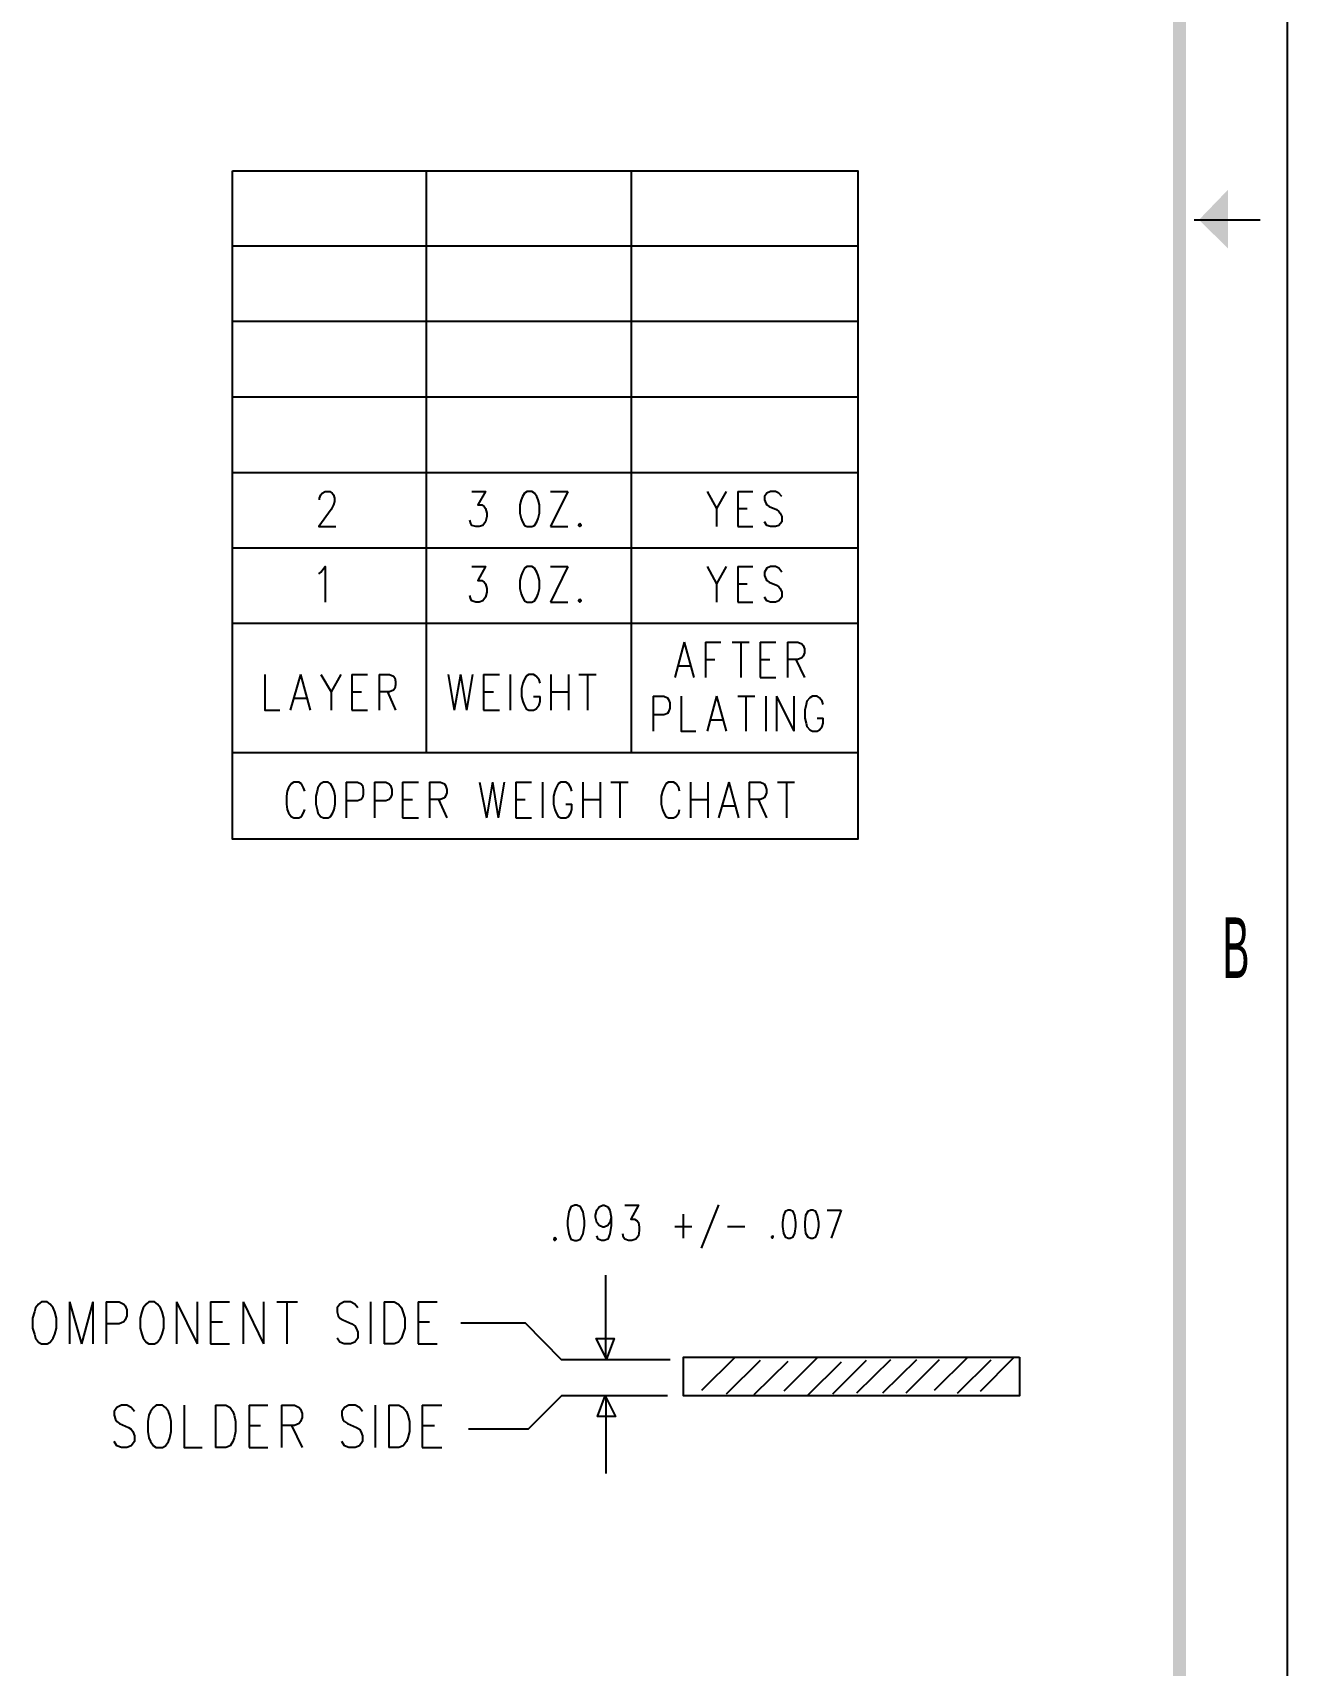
# Model space of a CAD drawing. Extents: x 0 to 19.9, y 0 to 15.
# Drawn here: x 16.991 to 19.9, y 4.194 to 7.979 of the extents above; entities that cross this region are included whole.
import ezdxf
from ezdxf.enums import TextEntityAlignment as Align

# ---------------------------------------------------------------- set-up
doc = ezdxf.new("R2010")
doc.units = 0
doc.header["$MEASUREMENT"] = 0
for name, color, linetype in [('10', 7, 'CONTINUOUS'), ('FORMAT', 3, 'CONTINUOUS'), ('OBJECT', 2, 'CONTINUOUS'), ('TITLE1', 6, 'CONTINUOUS')]:
    doc.layers.add(name, color=color, linetype=linetype)
doc.styles.add('ROMANS', font='romans.shx')
doc.styles.add('SM2', font='TXT', dxfattribs={"width": 0.5})

# ---------------------------------------------------------------- blocks, each defined once
blk = doc.blocks.new('CDWG')
at = {"layer": 'FORMAT'}
for p, q in [((19.9, 0), (19.9, 15)), ((19.8371, 7.5445), (19.6838, 7.5445))]:
    blk.add_line(p, q, dxfattribs=at)
blk.add_solid([(19.7625, 7.6151), (19.695, 7.5451), (19.7625, 7.4788)], dxfattribs=at)
blk.add_trace([(19.665, 14.765), (19.635, 14.735), (19.665, 0.235), (19.635, 0.265)], dxfattribs=at)
at = {"layer": 'FORMAT', "style": 'SM2', "width": 0.5}
blk.add_text('B', height=0.1403, dxfattribs=at).set_placement((19.7809, 5.7877), align=Align.CENTER)
at = {"layer": 'TITLE1', "style": 'ROMANS', "flags": 8}
for tag, height, p in [('XX', 0.15, (14.3777, 14.1253)), ('XX/XX', 0.075, (13.1243, 1.2636))]:
    blk.add_attdef(tag, text='', height=height, dxfattribs=at).set_placement(p, align=Align.CENTER)
at = {"layer": 'TITLE1', "style": 'ROMANS', "width": 0.707576, "flags": 8}
blk.add_attdef('XX/XX/XX', text='', height=0.15, dxfattribs=at).set_placement((18.0526, 14.1165), (18.8663, 14.1165), align=Align.FIT)
at = {"layer": 'TITLE1', "style": 'ROMANS'}
for tag, p, height in [('XX/XX/XX', (14.9197, 1.8925), 0.1), ('XXXXXXX', (13.5096, 1.8925), 0.1), ('XXXXXXX', (11.741, 0.8194), 0.1), ('XX-XXXXX-XXX', (16.5993, 0.5712), 0.1875), ('XXXXXX', (11.7396, 0.3322), 0.1), ('XXXXXXX', (13.5488, 0.3103), 0.125), ('X', (18.3817, 0.3037), 0.125)]:
    blk.add_attdef(tag, p, '', height=height, dxfattribs=at)
at = {"layer": 'TITLE1', "style": 'ROMANS', "flags": 8}
for tag, p, height in [('XXXXX', (12.0543, 1.5859), 0.075), ('XXX', (13.0516, 1.5859), 0.075), ('XX/XX/XX', (14.9197, 1.5287), 0.093), ('XXXXXXXX', (13.5096, 1.5287), 0.093), ('XXXXX', (12.0517, 1.4275), 0.075), ('XXX', (13.0572, 1.4345), 0.075), ('XXXXX', (12.0517, 1.2565), 0.075)]:
    blk.add_attdef(tag, p, '', height=height, dxfattribs=at)
at = {"layer": 'TITLE1', "style": 'ROMANS'}
for tag, height, p in [('XXXXXXXXXXXXXXXX', 0.1875, (17.9901, 1.3797)), ('XXXXXXXXXXXXXXXXXXXX', 0.1875, (17.7315, 1.0774)), ('XX', 0.1875, (19.2793, 0.5712)), ('XXXXX', 0.125, (16.4513, 0.3037)), ('X', 0.125, (18.8688, 0.3037))]:
    blk.add_attdef(tag, text='', height=height, dxfattribs=at).set_placement(p, align=Align.CENTER)

msp = doc.modelspace()

# ---------------------------------------------------------------- linework, layer by layer
at = {"layer": '10'}
for points in [[(17.4541, 7.6587), (18.9039, 7.6587), (18.9039, 6.1095), (17.4541, 6.1095), (17.4541, 7.6587)], [(17.9039, 6.3093), (17.9039, 7.6587)], [(18.3793, 6.3093), (18.3793, 7.6587)], [(18.9039, 7.4845), (17.4541, 7.4845)], [(18.9039, 7.3093), (17.4541, 7.3093)], [(18.9039, 7.1341), (17.4541, 7.1341)], [(18.9039, 6.9589), (17.4541, 6.9589)], [(17.656, 6.896), (17.656, 6.9), (17.659, 6.9078), (17.6619, 6.9118), (17.6688, 6.9157), (17.6796, 6.9157), (17.6855, 6.9118), (17.6885, 6.9078), (17.6905, 6.9), (17.6905, 6.8921), (17.6885, 6.8842), (17.6826, 6.8734), (17.654, 6.834), (17.6934, 6.834)], [(18.0094, 6.9157), (18.0409, 6.9157), (18.0231, 6.8842), (18.032, 6.8842), (18.0379, 6.8803), (18.0409, 6.8763), (18.0438, 6.8655), (18.0438, 6.8576), (18.0409, 6.8448), (18.0349, 6.837), (18.0261, 6.834), (18.0182, 6.834), (18.0094, 6.837), (18.0064, 6.8409), (18.0044, 6.8488)], [(18.1373, 6.9157), (18.1314, 6.9118), (18.1265, 6.9039), (18.1235, 6.896), (18.1206, 6.8842), (18.1206, 6.8655), (18.1235, 6.8527), (18.1265, 6.8448), (18.1314, 6.837), (18.1373, 6.834), (18.1481, 6.834), (18.154, 6.837), (18.1599, 6.8448), (18.1629, 6.8527), (18.1659, 6.8655), (18.1659, 6.8842), (18.1629, 6.896), (18.1599, 6.9039), (18.154, 6.9118), (18.1481, 6.9157), (18.1373, 6.9157)], [(18.2318, 6.9157), (18.1914, 6.834)], [(18.1914, 6.9157), (18.2318, 6.9157)], [(18.5546, 6.9157), (18.5763, 6.8763), (18.5763, 6.834)], [(18.5989, 6.9157), (18.5763, 6.8763)], [(18.6255, 6.9157), (18.6255, 6.834)], [(18.6255, 6.9157), (18.6609, 6.9157)], [(18.7279, 6.9039), (18.721, 6.9118), (18.7131, 6.9157), (18.7013, 6.9157), (18.6934, 6.9118), (18.6875, 6.9039), (18.6875, 6.896), (18.6905, 6.8882), (18.6934, 6.8842), (18.6983, 6.8803), (18.7151, 6.8734), (18.721, 6.8694), (18.7239, 6.8655), (18.7279, 6.8576), (18.7279, 6.8448), (18.721, 6.837), (18.7131, 6.834), (18.7013, 6.834), (18.6934, 6.837), (18.6875, 6.8448)], [(18.6255, 6.8763), (18.6472, 6.8763)], [(18.1914, 6.834), (18.2318, 6.834)], [(18.2594, 6.8409), (18.2564, 6.837), (18.2594, 6.834), (18.2623, 6.837), (18.2594, 6.8409)], [(18.6255, 6.834), (18.6609, 6.834)], [(18.9039, 6.7837), (17.4541, 6.7837)], [(17.654, 6.7248), (17.659, 6.7287), (17.6688, 6.7415), (17.6688, 6.6588)], [(18.0094, 6.7415), (18.0409, 6.7415), (18.0231, 6.709), (18.032, 6.709), (18.0379, 6.7051), (18.0409, 6.7011), (18.0438, 6.6903), (18.0438, 6.6824), (18.0409, 6.6706), (18.0349, 6.6618), (18.0261, 6.6588), (18.0182, 6.6588), (18.0094, 6.6618), (18.0064, 6.6657), (18.0044, 6.6746)], [(18.1373, 6.7415), (18.1314, 6.7376), (18.1265, 6.7287), (18.1235, 6.7208), (18.1206, 6.709), (18.1206, 6.6903), (18.1235, 6.6785), (18.1265, 6.6706), (18.1314, 6.6618), (18.1373, 6.6588), (18.1481, 6.6588), (18.154, 6.6618), (18.1599, 6.6706), (18.1629, 6.6785), (18.1659, 6.6903), (18.1659, 6.709), (18.1629, 6.7208), (18.1599, 6.7287), (18.154, 6.7376), (18.1481, 6.7415), (18.1373, 6.7415)], [(18.2318, 6.7415), (18.1914, 6.6588)], [(18.1914, 6.7415), (18.2318, 6.7415)], [(18.5546, 6.7415), (18.5763, 6.7011), (18.5763, 6.6588)], [(18.5989, 6.7415), (18.5763, 6.7011)], [(18.6255, 6.7415), (18.6255, 6.6588)], [(18.6255, 6.7415), (18.6609, 6.7415)], [(18.7279, 6.7287), (18.721, 6.7376), (18.7131, 6.7415), (18.7013, 6.7415), (18.6934, 6.7376), (18.6875, 6.7287), (18.6875, 6.7208), (18.6905, 6.713), (18.6934, 6.709), (18.6983, 6.7051), (18.7151, 6.6982), (18.721, 6.6943), (18.7239, 6.6903), (18.7279, 6.6824), (18.7279, 6.6706), (18.721, 6.6618), (18.7131, 6.6588), (18.7013, 6.6588), (18.6934, 6.6618), (18.6875, 6.6706)], [(18.6255, 6.7011), (18.6472, 6.7011)], [(18.2594, 6.6657), (18.2564, 6.6618), (18.2594, 6.6588), (18.2623, 6.6618), (18.2594, 6.6657)], [(18.1914, 6.6588), (18.2318, 6.6588)], [(18.6255, 6.6588), (18.6609, 6.6588)], [(18.9039, 6.6095), (17.4541, 6.6095)], [(18.5015, 6.5663), (18.4798, 6.4846)], [(18.5015, 6.5663), (18.5241, 6.4846)], [(18.5507, 6.5663), (18.5507, 6.4846)], [(18.5507, 6.5663), (18.5861, 6.5663)], [(18.6127, 6.5663), (18.6521, 6.5663)], [(18.6324, 6.5663), (18.6324, 6.4846)], [(18.6777, 6.5663), (18.6777, 6.4846)], [(18.6777, 6.5663), (18.7141, 6.5663)], [(18.7407, 6.5663), (18.7407, 6.4846)], [(18.7407, 6.5663), (18.7653, 6.5663), (18.7741, 6.5624), (18.7771, 6.5584), (18.78, 6.5506), (18.78, 6.5417), (18.7771, 6.5338), (18.7741, 6.5299), (18.7653, 6.5259), (18.7407, 6.5259)], [(18.4877, 6.5112), (18.5153, 6.5112)], [(18.5507, 6.5259), (18.5723, 6.5259)], [(18.6777, 6.5259), (18.7003, 6.5259)], [(18.7603, 6.5259), (18.78, 6.4846)], [(17.529, 6.4915), (17.529, 6.4088), (17.5635, 6.4088)], [(17.6117, 6.4915), (17.5881, 6.4088)], [(17.6117, 6.4915), (17.6344, 6.4088)], [(17.659, 6.4915), (17.6826, 6.4511), (17.6826, 6.4088)], [(17.7052, 6.4915), (17.6826, 6.4511)], [(17.7308, 6.4915), (17.7308, 6.4088)], [(17.7308, 6.4915), (17.7672, 6.4915)], [(17.7938, 6.4915), (17.7938, 6.4088)], [(17.7938, 6.4915), (17.8184, 6.4915), (17.8273, 6.4876), (17.8302, 6.4836), (17.8322, 6.4748), (17.8322, 6.4669), (17.8302, 6.459), (17.8273, 6.4551), (17.8184, 6.4511), (17.7938, 6.4511)], [(17.9542, 6.4915), (17.968, 6.4088)], [(17.9828, 6.4915), (17.968, 6.4088)], [(17.9828, 6.4915), (17.9966, 6.4088)], [(18.0103, 6.4915), (17.9966, 6.4088)], [(18.0359, 6.4915), (18.0359, 6.4088)], [(18.0359, 6.4915), (18.0733, 6.4915)], [(18.0979, 6.4915), (18.0979, 6.4088)], [(18.1678, 6.4708), (18.1649, 6.4787), (18.158, 6.4876), (18.1521, 6.4915), (18.1412, 6.4915), (18.1353, 6.4876), (18.1304, 6.4787), (18.1275, 6.4708), (18.1245, 6.459), (18.1245, 6.4403), (18.1275, 6.4285), (18.1304, 6.4206), (18.1353, 6.4118), (18.1412, 6.4088), (18.1521, 6.4088), (18.158, 6.4118), (18.1649, 6.4206), (18.1678, 6.4285), (18.1678, 6.4403)], [(18.1924, 6.4915), (18.1924, 6.4088)], [(18.2328, 6.4915), (18.2328, 6.4088)], [(18.2574, 6.4915), (18.2977, 6.4915)], [(18.2771, 6.4915), (18.2771, 6.4088)], [(18.6777, 6.4846), (18.7141, 6.4846)], [(17.597, 6.4364), (17.6255, 6.4364)], [(17.7308, 6.4511), (17.7534, 6.4511)], [(17.8135, 6.4511), (17.8322, 6.4088)], [(18.0359, 6.4511), (18.0596, 6.4511)], [(18.1521, 6.4403), (18.1678, 6.4403)], [(18.1924, 6.4511), (18.2328, 6.4511)], [(18.4296, 6.4413), (18.4296, 6.3596)], [(18.4296, 6.4413), (18.4542, 6.4413), (18.4631, 6.4374), (18.4651, 6.4334), (18.468, 6.4256), (18.468, 6.4128), (18.4651, 6.4049), (18.4631, 6.4009), (18.4542, 6.398), (18.4296, 6.398)], [(18.4946, 6.4413), (18.4946, 6.3596), (18.5281, 6.3596)], [(18.5763, 6.4413), (18.5546, 6.3596)], [(18.5763, 6.4413), (18.5989, 6.3596)], [(18.6255, 6.4413), (18.6649, 6.4413)], [(18.6442, 6.4413), (18.6442, 6.3596)], [(18.6905, 6.4413), (18.6905, 6.3596)], [(18.7151, 6.4413), (18.7151, 6.3596)], [(18.7151, 6.4413), (18.7554, 6.3596)], [(18.7554, 6.4413), (18.7554, 6.3596)], [(18.8233, 6.4216), (18.8214, 6.4295), (18.8155, 6.4374), (18.8096, 6.4413), (18.7987, 6.4413), (18.7928, 6.4374), (18.7859, 6.4295), (18.784, 6.4216), (18.781, 6.4088), (18.781, 6.3901), (18.784, 6.3783), (18.7859, 6.3704), (18.7928, 6.3626), (18.7987, 6.3596), (18.8096, 6.3596), (18.8155, 6.3626), (18.8214, 6.3704), (18.8233, 6.3783), (18.8233, 6.3901)], [(17.7308, 6.4088), (17.7672, 6.4088)], [(18.0359, 6.4088), (18.0733, 6.4088)], [(18.5625, 6.3862), (18.5901, 6.3862)], [(18.8096, 6.3901), (18.8233, 6.3901)], [(18.9039, 6.3093), (17.4541, 6.3093)], [(17.6216, 6.2208), (17.6186, 6.2287), (17.6137, 6.2376), (17.6078, 6.2415), (17.596, 6.2415), (17.5901, 6.2376), (17.5842, 6.2287), (17.5812, 6.2208), (17.5792, 6.209), (17.5792, 6.1903), (17.5812, 6.1785), (17.5842, 6.1706), (17.5901, 6.1618), (17.596, 6.1588), (17.6078, 6.1588), (17.6137, 6.1618), (17.6186, 6.1706), (17.6216, 6.1785)], [(17.6649, 6.2415), (17.658, 6.2376), (17.6521, 6.2287), (17.6501, 6.2208), (17.6472, 6.209), (17.6472, 6.1903), (17.6501, 6.1785), (17.6521, 6.1706), (17.658, 6.1618), (17.6649, 6.1588), (17.6757, 6.1588), (17.6816, 6.1618), (17.6865, 6.1706), (17.6895, 6.1785), (17.6924, 6.1903), (17.6924, 6.209), (17.6895, 6.2208), (17.6865, 6.2287), (17.6816, 6.2376), (17.6757, 6.2415), (17.6649, 6.2415)], [(17.718, 6.2415), (17.718, 6.1588)], [(17.718, 6.2415), (17.7436, 6.2415), (17.7525, 6.2376), (17.7554, 6.2336), (17.7574, 6.2248), (17.7574, 6.213), (17.7554, 6.2051), (17.7525, 6.2011), (17.7436, 6.1982), (17.718, 6.1982)], [(17.783, 6.2415), (17.783, 6.1588)], [(17.783, 6.2415), (17.8096, 6.2415), (17.8174, 6.2376), (17.8204, 6.2336), (17.8233, 6.2248), (17.8233, 6.213), (17.8204, 6.2051), (17.8174, 6.2011), (17.8096, 6.1982), (17.783, 6.1982)], [(17.8479, 6.2415), (17.8479, 6.1588)], [(17.8479, 6.2415), (17.8853, 6.2415)], [(17.9109, 6.2415), (17.9109, 6.1588)], [(17.9109, 6.2415), (17.9365, 6.2415), (17.9454, 6.2376), (17.9483, 6.2336), (17.9513, 6.2248), (17.9513, 6.2169), (17.9483, 6.209), (17.9454, 6.2051), (17.9365, 6.2011), (17.9109, 6.2011)], [(18.0271, 6.2415), (18.0428, 6.1588)], [(18.0566, 6.2415), (18.0428, 6.1588)], [(18.0566, 6.2415), (18.0704, 6.1588)], [(18.0842, 6.2415), (18.0704, 6.1588)], [(18.1107, 6.2415), (18.1107, 6.1588)], [(18.1107, 6.2415), (18.1472, 6.2415)], [(18.1727, 6.2415), (18.1727, 6.1588)], [(18.2407, 6.2208), (18.2387, 6.2287), (18.2328, 6.2376), (18.2269, 6.2415), (18.2151, 6.2415), (18.2092, 6.2376), (18.2042, 6.2287), (18.2013, 6.2208), (18.1983, 6.209), (18.1983, 6.1903), (18.2013, 6.1785), (18.2042, 6.1706), (18.2092, 6.1618), (18.2151, 6.1588), (18.2269, 6.1588), (18.2328, 6.1618), (18.2387, 6.1706), (18.2407, 6.1785), (18.2407, 6.1903)], [(18.2662, 6.2415), (18.2662, 6.1588)], [(18.3066, 6.2415), (18.3066, 6.1588)], [(18.3312, 6.2415), (18.3716, 6.2415)], [(18.3519, 6.2415), (18.3519, 6.1588)], [(18.4907, 6.2208), (18.4887, 6.2287), (18.4828, 6.2376), (18.4769, 6.2415), (18.4651, 6.2415), (18.4592, 6.2376), (18.4542, 6.2287), (18.4513, 6.2208), (18.4483, 6.209), (18.4483, 6.1903), (18.4513, 6.1785), (18.4542, 6.1706), (18.4592, 6.1618), (18.4651, 6.1588), (18.4769, 6.1588), (18.4828, 6.1618), (18.4887, 6.1706), (18.4907, 6.1785)], [(18.5163, 6.2415), (18.5163, 6.1588)], [(18.5566, 6.2415), (18.5566, 6.1588)], [(18.6048, 6.2415), (18.5812, 6.1588)], [(18.6048, 6.2415), (18.6275, 6.1588)], [(18.6521, 6.2415), (18.6521, 6.1588)], [(18.6521, 6.2415), (18.6787, 6.2415), (18.6865, 6.2376), (18.6895, 6.2336), (18.6924, 6.2248), (18.6924, 6.2169), (18.6895, 6.209), (18.6865, 6.2051), (18.6787, 6.2011), (18.6521, 6.2011)], [(18.718, 6.2415), (18.7574, 6.2415)], [(18.7387, 6.2415), (18.7387, 6.1588)], [(17.8479, 6.2011), (17.8716, 6.2011)], [(17.9316, 6.2011), (17.9513, 6.1588)], [(18.1107, 6.2011), (18.1324, 6.2011)], [(18.2269, 6.1903), (18.2407, 6.1903)], [(18.2662, 6.2011), (18.3066, 6.2011)], [(18.5163, 6.2011), (18.5566, 6.2011)], [(18.5901, 6.1864), (18.6186, 6.1864)], [(18.6727, 6.2011), (18.6924, 6.1588)], [(17.8479, 6.1588), (17.8853, 6.1588)], [(18.1107, 6.1588), (18.1472, 6.1588)], [(18.2475, 5.2612), (18.2387, 5.2572), (18.2338, 5.2454), (18.2308, 5.2248), (18.2308, 5.2139), (18.2338, 5.1943), (18.2387, 5.1824), (18.2475, 5.1795), (18.2525, 5.1795), (18.2613, 5.1824), (18.2672, 5.1943), (18.2702, 5.2139), (18.2702, 5.2248), (18.2672, 5.2454), (18.2613, 5.2572), (18.2525, 5.2612), (18.2475, 5.2612)], [(18.3322, 5.2336), (18.3292, 5.2208), (18.3243, 5.2139), (18.3155, 5.21), (18.3125, 5.21), (18.3046, 5.2139), (18.2987, 5.2208), (18.2958, 5.2336), (18.2958, 5.2376), (18.2987, 5.2494), (18.3046, 5.2572), (18.3125, 5.2612), (18.3155, 5.2612), (18.3243, 5.2572), (18.3292, 5.2494), (18.3322, 5.2336), (18.3322, 5.2139), (18.3292, 5.1943), (18.3243, 5.1824), (18.3155, 5.1795), (18.3096, 5.1795), (18.3017, 5.1824), (18.2987, 5.1903)], [(18.3637, 5.2612), (18.3952, 5.2612), (18.3775, 5.2287), (18.3863, 5.2287), (18.3922, 5.2248), (18.3952, 5.2208), (18.3972, 5.21), (18.3972, 5.2021), (18.3952, 5.1903), (18.3893, 5.1824), (18.3804, 5.1795), (18.3725, 5.1795), (18.3637, 5.1824), (18.3607, 5.1864), (18.3588, 5.1943)], [(18.5811, 5.2621), (18.5407, 5.1617)], [(18.4994, 5.2404), (18.4994, 5.1843)], [(18.7425, 5.2493), (18.7356, 5.2463), (18.7317, 5.2375), (18.7297, 5.2207), (18.7297, 5.2119), (18.7317, 5.1961), (18.7356, 5.1873), (18.7425, 5.1843), (18.7474, 5.1843), (18.7543, 5.1873), (18.7583, 5.1961), (18.7602, 5.2119), (18.7602, 5.2207), (18.7583, 5.2375), (18.7543, 5.2463), (18.7474, 5.2493), (18.7425, 5.2493)], [(18.7947, 5.2493), (18.7878, 5.2463), (18.7829, 5.2375), (18.7809, 5.2207), (18.7809, 5.2119), (18.7829, 5.1961), (18.7878, 5.1873), (18.7947, 5.1843), (18.7996, 5.1843), (18.8065, 5.1873), (18.8104, 5.1961), (18.8134, 5.2119), (18.8134, 5.2207), (18.8104, 5.2375), (18.8065, 5.2463), (18.7996, 5.2493), (18.7947, 5.2493)], [(18.8331, 5.2493), (18.8655, 5.2493)], [(18.8655, 5.2493), (18.8419, 5.1843)], [(18.2013, 5.1864), (18.1993, 5.1824), (18.2013, 5.1795), (18.2042, 5.1824), (18.2013, 5.1864)], [(18.4797, 5.2119), (18.5191, 5.2119)], [(18.6018, 5.2119), (18.6421, 5.2119)], [(18.7061, 5.1902), (18.7041, 5.1873), (18.7061, 5.1843), (18.7081, 5.1873), (18.7061, 5.1902)], [(18.3194, 4.9078), (18.3194, 5.0988)], [(17.0113, 5.0368), (17.0044, 5.0319), (16.9975, 5.023), (16.9946, 5.0141), (16.9907, 4.9994), (16.9907, 4.9758), (16.9946, 4.962), (16.9975, 4.9531), (17.0044, 4.9433), (17.0113, 4.9393), (17.0241, 4.9393), (17.031, 4.9433), (17.0379, 4.9531), (17.0418, 4.962), (17.0458, 4.9758), (17.0458, 4.9994), (17.0418, 5.0141), (17.0379, 5.023), (17.031, 5.0319), (17.0241, 5.0368), (17.0113, 5.0368)], [(17.0763, 5.0368), (17.0763, 4.9393)], [(17.0763, 5.0368), (17.1038, 4.9393)], [(17.1304, 5.0368), (17.1038, 4.9393)], [(17.1304, 5.0368), (17.1304, 4.9393)], [(17.1609, 5.0368), (17.1609, 4.9393)], [(17.1609, 5.0368), (17.1914, 5.0368), (17.2023, 5.0319), (17.2052, 5.0279), (17.2092, 5.0181), (17.2092, 5.0043), (17.2052, 4.9954), (17.2023, 4.9905), (17.1914, 4.9856), (17.1609, 4.9856)], [(17.2603, 5.0368), (17.2535, 5.0319), (17.2466, 5.023), (17.2436, 5.0141), (17.2397, 4.9994), (17.2397, 4.9758), (17.2436, 4.962), (17.2466, 4.9531), (17.2535, 4.9433), (17.2603, 4.9393), (17.2731, 4.9393), (17.28, 4.9433), (17.2869, 4.9531), (17.2909, 4.962), (17.2948, 4.9758), (17.2948, 4.9994), (17.2909, 5.0141), (17.2869, 5.023), (17.28, 5.0319), (17.2731, 5.0368), (17.2603, 5.0368)], [(17.3243, 5.0368), (17.3243, 4.9393)], [(17.3243, 5.0368), (17.3725, 4.9393)], [(17.3725, 5.0368), (17.3725, 4.9393)], [(17.4031, 5.0368), (17.4031, 4.9393)], [(17.4031, 5.0368), (17.4473, 5.0368)], [(17.4788, 5.0368), (17.4788, 4.9393)], [(17.4788, 5.0368), (17.5261, 4.9393)], [(17.5261, 5.0368), (17.5261, 4.9393)], [(17.5566, 5.0368), (17.6048, 5.0368)], [(17.5802, 5.0368), (17.5802, 4.9393)], [(17.7446, 5.023), (17.7377, 5.0319), (17.7279, 5.0368), (17.7131, 5.0368), (17.7033, 5.0319), (17.6964, 5.023), (17.6964, 5.0141), (17.6993, 5.0043), (17.7033, 4.9994), (17.7101, 4.9954), (17.7308, 4.9856), (17.7377, 4.9817), (17.7407, 4.9758), (17.7446, 4.9669), (17.7446, 4.9531), (17.7377, 4.9433), (17.7279, 4.9393), (17.7131, 4.9393), (17.7033, 4.9433), (17.6964, 4.9531)], [(17.7741, 5.0368), (17.7741, 4.9393)], [(17.8056, 5.0368), (17.8056, 4.9393)], [(17.8056, 5.0368), (17.8292, 5.0368), (17.8391, 5.0319), (17.846, 5.023), (17.8489, 5.0141), (17.8538, 4.9994), (17.8538, 4.9758), (17.8489, 4.962), (17.846, 4.9531), (17.8391, 4.9433), (17.8292, 4.9393), (17.8056, 4.9393)], [(17.8844, 5.0368), (17.8844, 4.9393)], [(17.8844, 5.0368), (17.9286, 5.0368)], [(17.4031, 4.9905), (17.4306, 4.9905)], [(17.8844, 4.9905), (17.9109, 4.9905)], [(18.469, 4.9029), (18.217, 4.9029), (18.1334, 4.9876), (17.9838, 4.9876)], [(17.4031, 4.9393), (17.4473, 4.9393)], [(17.8844, 4.9393), (17.9286, 4.9393)], [(18.3214, 4.9049), (18.2977, 4.9521), (18.3391, 4.9521), (18.3214, 4.9049)], [(19.279, 4.9088), (19.279, 4.8193), (18.4995, 4.8193), (18.4995, 4.9088), (19.279, 4.9088)], [(18.6196, 4.9088), (18.5418, 4.8311)], [(18.6777, 4.9009), (18.5989, 4.8232)], [(18.7416, 4.899), (18.6629, 4.8212)], [(18.8105, 4.9078), (18.7328, 4.8301)], [(18.8657, 4.897), (18.7869, 4.8193)], [(18.9237, 4.9009), (18.845, 4.8232)], [(18.9798, 4.9029), (18.9011, 4.8252)], [(19.0399, 4.9029), (18.9611, 4.8252)], [(19.093, 4.9029), (19.0153, 4.8252)], [(19.159, 4.9088), (19.0812, 4.8311)], [(19.2121, 4.9019), (19.1344, 4.8242)], [(19.2653, 4.9069), (19.1875, 4.8291)], [(18.4631, 4.8193), (18.217, 4.8193), (18.1393, 4.7415), (18.0015, 4.7415)], [(18.3184, 4.8193), (18.342, 4.771), (18.3007, 4.771), (18.3184, 4.8193)], [(18.3194, 4.8193), (18.3194, 4.6391)], [(17.2269, 4.7828), (17.219, 4.7917), (17.2092, 4.7976), (17.1964, 4.7976), (17.1855, 4.7917), (17.1796, 4.7828), (17.1796, 4.774), (17.1826, 4.7641), (17.1855, 4.7592), (17.1924, 4.7553), (17.2131, 4.7454), (17.219, 4.7415), (17.2229, 4.7366), (17.2269, 4.7267), (17.2269, 4.713), (17.219, 4.7031), (17.2092, 4.6992), (17.1964, 4.6992), (17.1855, 4.7031), (17.1796, 4.713)], [(17.2771, 4.7976), (17.2712, 4.7917), (17.2643, 4.7828), (17.2603, 4.774), (17.2574, 4.7592), (17.2574, 4.7366), (17.2603, 4.7218), (17.2643, 4.713), (17.2712, 4.7031), (17.2771, 4.6992), (17.2918, 4.6992), (17.2987, 4.7031), (17.3056, 4.713), (17.3086, 4.7218), (17.3115, 4.7366), (17.3115, 4.7592), (17.3086, 4.774), (17.3056, 4.7828), (17.2987, 4.7917), (17.2918, 4.7976), (17.2771, 4.7976)], [(17.342, 4.7976), (17.342, 4.6992), (17.3834, 4.6992)], [(17.4149, 4.7976), (17.4149, 4.6992)], [(17.4149, 4.7976), (17.4385, 4.7976), (17.4483, 4.7917), (17.4552, 4.7828), (17.4582, 4.774), (17.4611, 4.7592), (17.4611, 4.7366), (17.4582, 4.7218), (17.4552, 4.713), (17.4483, 4.7031), (17.4385, 4.6992), (17.4149, 4.6992)], [(17.4926, 4.7976), (17.4926, 4.6992)], [(17.4926, 4.7976), (17.5359, 4.7976)], [(17.5674, 4.7976), (17.5674, 4.6992)], [(17.5674, 4.7976), (17.5979, 4.7976), (17.6088, 4.7917), (17.6117, 4.7878), (17.6157, 4.7779), (17.6157, 4.7691), (17.6117, 4.7592), (17.6088, 4.7553), (17.5979, 4.7504), (17.5674, 4.7504)], [(17.7554, 4.7828), (17.7485, 4.7917), (17.7387, 4.7976), (17.7239, 4.7976), (17.7141, 4.7917), (17.7072, 4.7828), (17.7072, 4.774), (17.7101, 4.7641), (17.7141, 4.7592), (17.721, 4.7553), (17.7416, 4.7454), (17.7485, 4.7415), (17.7515, 4.7366), (17.7554, 4.7267), (17.7554, 4.713), (17.7485, 4.7031), (17.7387, 4.6992), (17.7239, 4.6992), (17.7141, 4.7031), (17.7072, 4.713)], [(17.7849, 4.7976), (17.7849, 4.6992)], [(17.8164, 4.7976), (17.8164, 4.6992)], [(17.8164, 4.7976), (17.8401, 4.7976), (17.8499, 4.7917), (17.8578, 4.7828), (17.8607, 4.774), (17.8647, 4.7592), (17.8647, 4.7366), (17.8607, 4.7218), (17.8578, 4.713), (17.8499, 4.7031), (17.8401, 4.6992), (17.8164, 4.6992)], [(17.8942, 4.7976), (17.8942, 4.6992)], [(17.8942, 4.7976), (17.9395, 4.7976)], [(17.4926, 4.7504), (17.5192, 4.7504)], [(17.5911, 4.7504), (17.6157, 4.6992)], [(17.8942, 4.7504), (17.9227, 4.7504)], [(17.4926, 4.6992), (17.5359, 4.6992)], [(17.8942, 4.6992), (17.9395, 4.6992)]]:
    msp.add_lwpolyline(points, dxfattribs=at)

# ---------------------------------------------------------------- block references
at = {"layer": 'OBJECT'}
msp.add_blockref('CDWG', (0, 0), dxfattribs=at)

doc.saveas('drawing.dxf')
